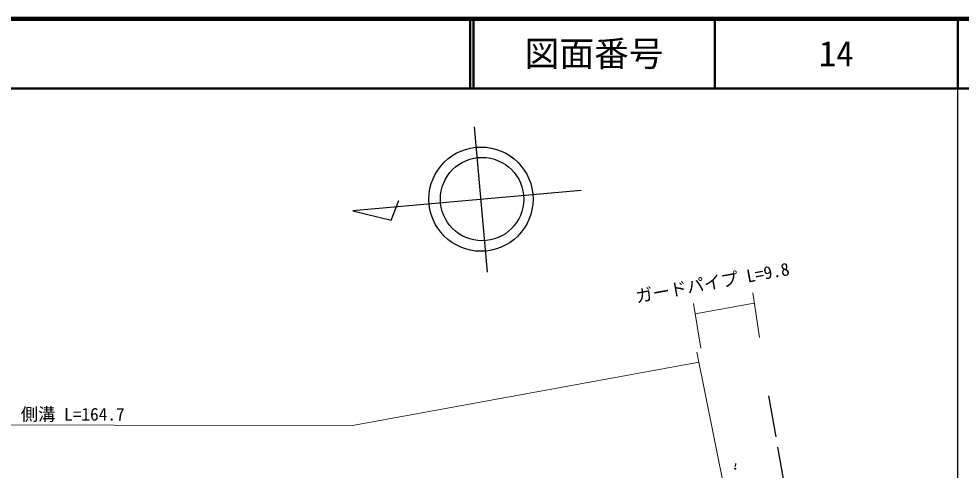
# Model space of a CAD drawing. Units: millimetres, scale not verified. Extents: x 40000 to 680000, y 20000 to 380000.
# Drawn here: x 443742 to 579500, y 315068 to 380000 of the extents above; entities that cross this region are included whole.
import ezdxf
from ezdxf.enums import TextEntityAlignment as Align

# ---------------------------------------------------------------- set-up
doc = ezdxf.new("R2010")
doc.units = ezdxf.units.MM
doc.header["$LTSCALE"] = 1000
doc.linetypes.add('DASHED', pattern=[7.5, 6, -1.5])
for name, color, linetype, lineweight in [('M-BGD', 7, 'Continuous', 25), ('M-STR-HTXT', 7, 'Continuous', 13), ('M-STR-STRC', 7, 'Continuous', 25), ('M-TTL', 2, 'Continuous', 140), ('M-TTL-BAND', 7, 'Continuous', 25), ('M-TTL-LINE', 7, 'Continuous', 50)]:
    doc.layers.add(name, color=color, linetype=linetype, lineweight=lineweight)
doc.layers.add('M-TTL-TXT', color=7, linetype='Continuous')
doc.styles.add('ＭＳ ゴシック', font='')
doc.styles.get('ＭＳ ゴシック').set_extended_font_data('MS Gothic')

msp = doc.modelspace()

# ---------------------------------------------------------------- linework, layer by layer
at = {"layer": 'M-BGD', "linetype": 'DASHED'}
msp.add_line((556765, 297685), (551669, 326489), dxfattribs=at)
at = {"layer": 'M-BGD'}
msp.add_line((546970, 315998), (546958, 315578), dxfattribs=at)
for radius in [75, 49.5, 24.5]:
    msp.add_circle((546949, 315263), radius, dxfattribs=at)
at = {"layer": 'M-STR-HTXT'}
for p, q in [((549464, 340595), (550468, 334171)), ((540933, 339041), (541975, 332624)), ((541173, 337560), (549695, 339113)), ((546437, 307102), (541441, 332050))]:
    msp.add_line(p, q, dxfattribs=at)
msp.add_lwpolyline([(541735, 330579), (491827, 321496), (388811, 321626)], dxfattribs=at)
at = {"layer": 'M-STR-STRC'}
for p, q in [((511252, 343557), (509395, 364475)), ((524767, 355298), (491867, 352378)), ((497377, 351054), (498481, 353844)), ((491867, 352378), (497377, 351054))]:
    msp.add_line(p, q, dxfattribs=at)
for centre, radius in [((510320, 354058), 7500), ((510478, 354063), 6000)]:
    msp.add_circle(centre, radius, dxfattribs=at)
at = {"layer": 'M-TTL'}
msp.add_line((680000, 380000), (40000, 380000), dxfattribs=at)
at = {"layer": 'M-TTL-BAND'}
msp.add_line((579000, 20000), (579000, 370000), dxfattribs=at)
at = {"layer": 'M-TTL-LINE'}
for p, q in [((508747, 380000), (508747, 370000)), ((509247, 380000), (509247, 370000)), ((543997, 380000), (543997, 370000)), ((579000, 380000), (579000, 370000)), ((40000, 370000), (680000, 370000))]:
    msp.add_line(p, q, dxfattribs=at)

# ---------------------------------------------------------------- texts
at = {"layer": 'M-STR-HTXT', "style": 'ＭＳ ゴシック'}
msp.add_text('ガードパイプ L=9.8', height=1833, rotation=10.325, dxfattribs=at).set_placement((543927, 340603), align=Align.BOTTOM_CENTER)
msp.add_text('側溝 L=164.7', height=1833, dxfattribs=at).set_placement((451497, 323112), align=Align.MIDDLE_CENTER)
at = {"layer": 'M-TTL-TXT', "style": 'ＭＳ ゴシック'}
for s, p in [('図面番号', (526622, 375000)), ('14', (561497, 375000))]:
    msp.add_text(s, height=3666, dxfattribs=at).set_placement(p, align=Align.MIDDLE_CENTER)

doc.saveas('drawing.dxf')
